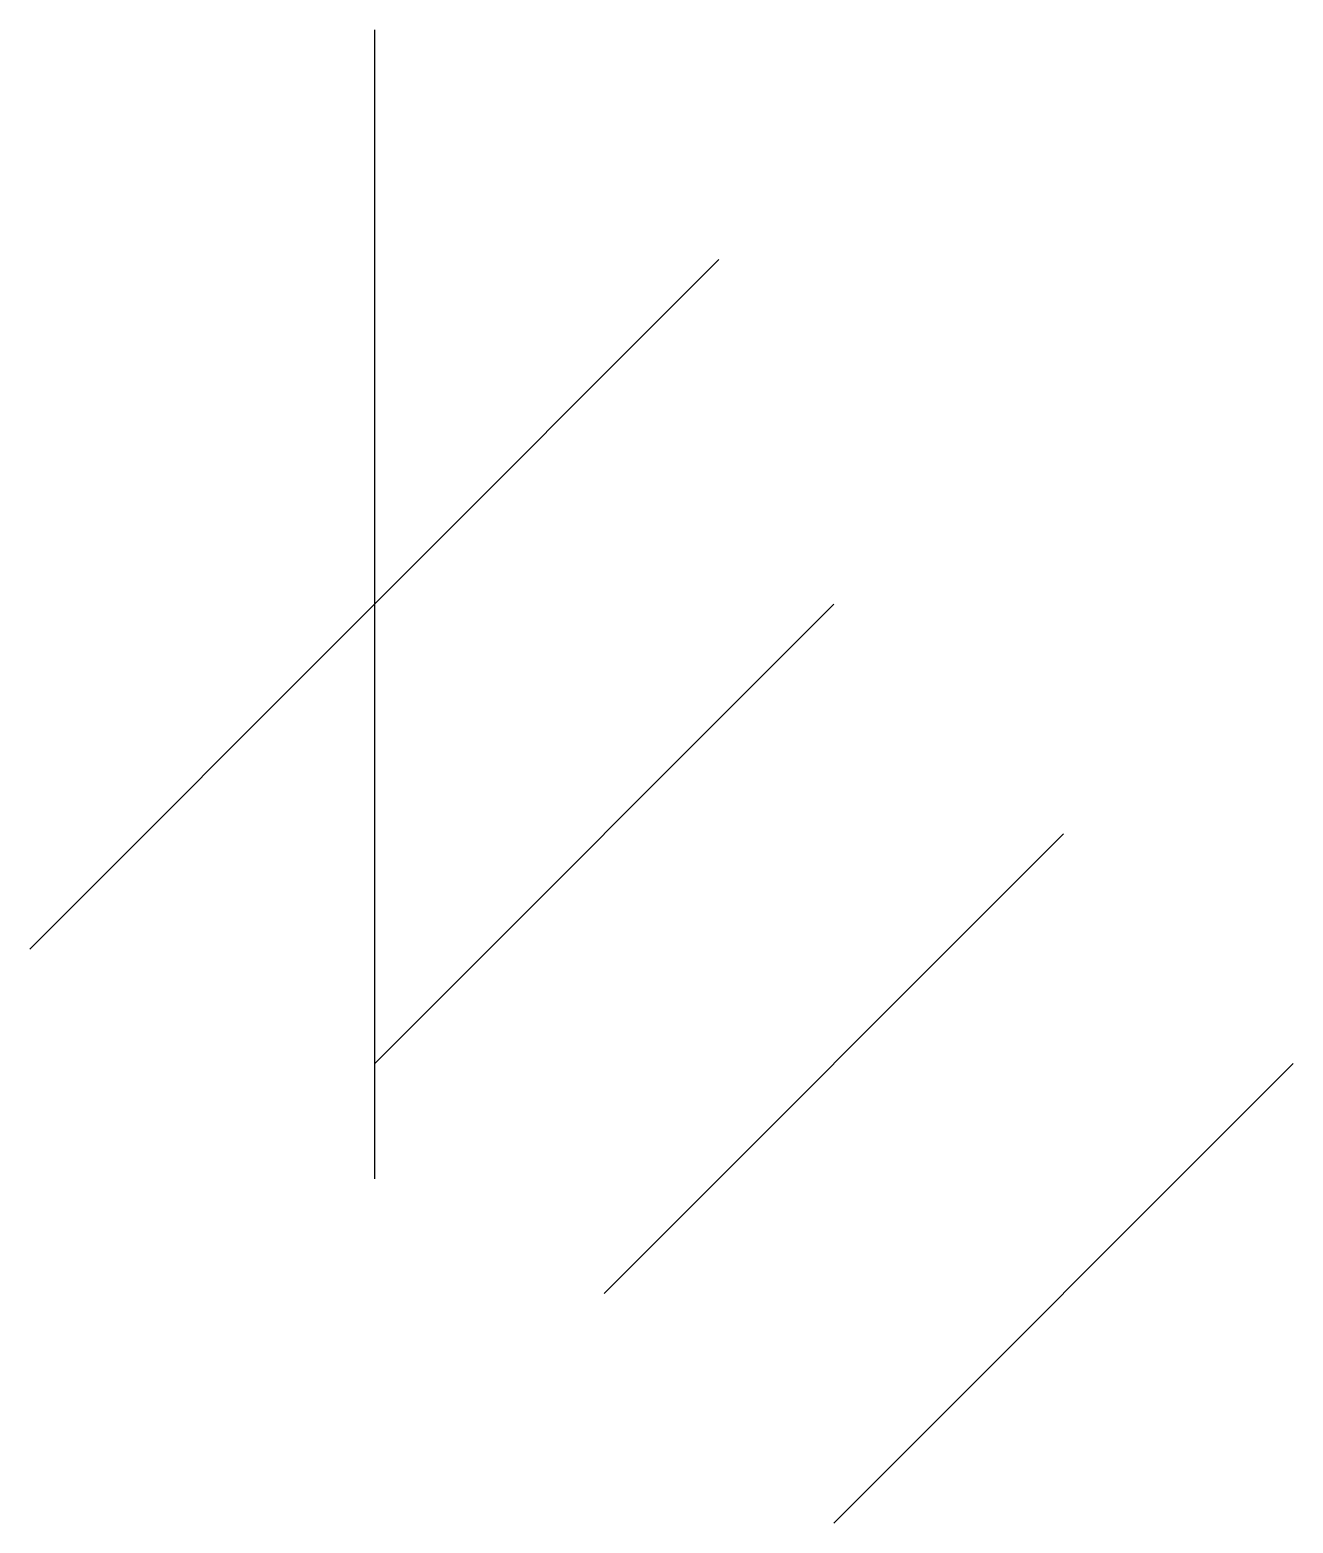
# Model space of a CAD drawing. Extents: x -1 to 236, y 62 to 302.
# Drawn here: x -0.794 to 2.117, y 298.921 to 302.36 of the extents above.
import ezdxf

# ---------------------------------------------------------------- set-up
doc = ezdxf.new("R2010")
doc.units = 0

msp = doc.modelspace()

# ---------------------------------------------------------------- linework, layer by layer
at = {"layer": 'Layer 1'}
for p, q in [((0, 302.36), (0, 299.714)), ((0, 302.36), (0, 299.714)), ((0.793749, 301.831), (-0.793749, 300.243)), ((0.793749, 301.831), (-0.793749, 300.243)), ((1.05833, 301.037), (0, 299.97867)), ((1.05833, 301.037), (0, 299.97867)), ((1.5875, 300.508), (0.52917, 299.44967)), ((1.5875, 300.508), (0.52917, 299.44967)), ((2.11666, 299.979), (1.05833, 298.92067)), ((2.11666, 299.979), (1.05833, 298.92067))]:
    msp.add_line(p, q, dxfattribs=at)

doc.saveas('drawing.dxf')
